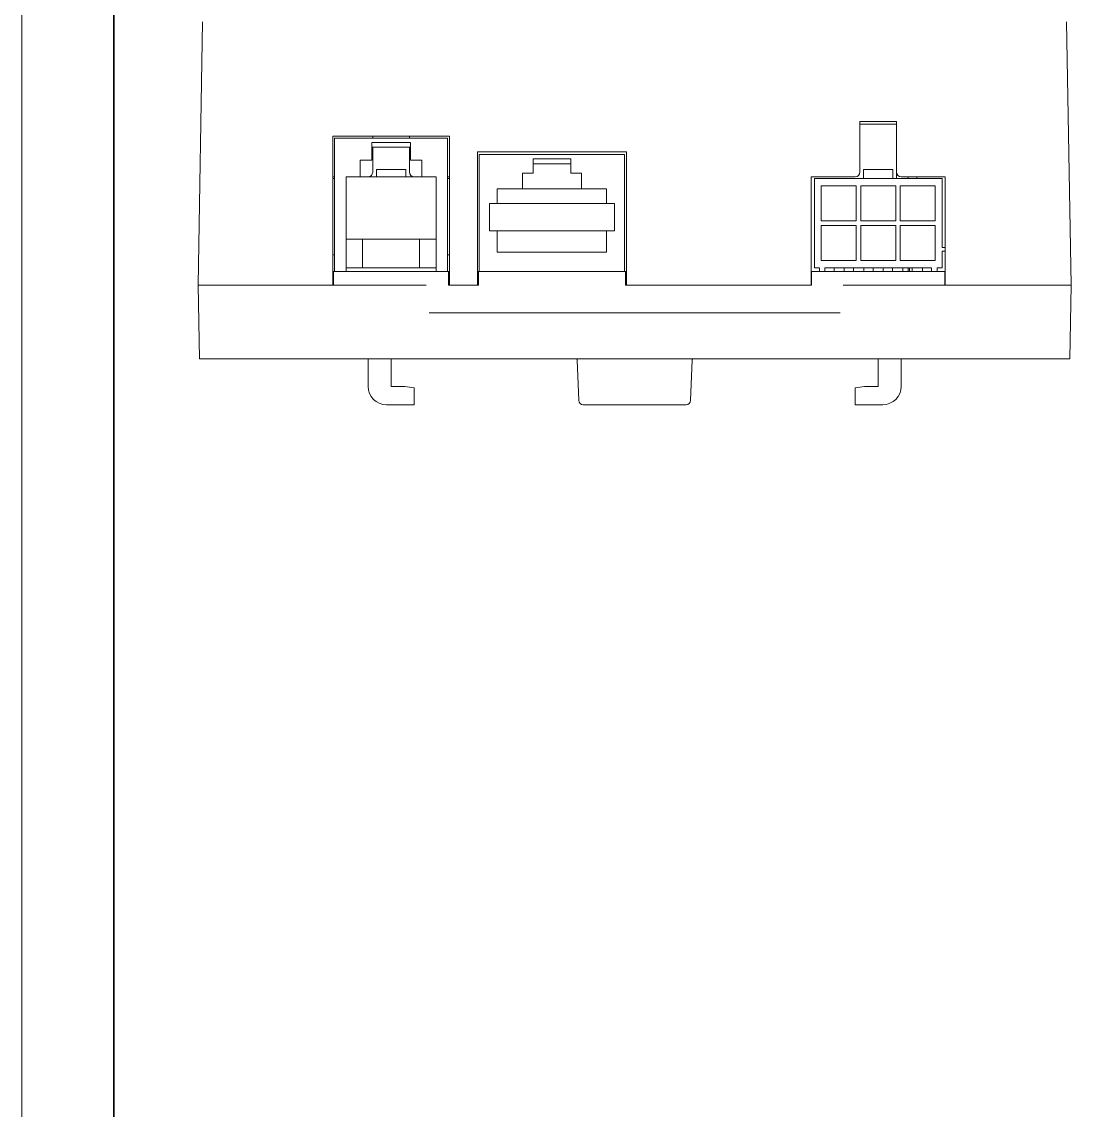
# Model space of a CAD drawing. Header units: millimetres. Extents: x -297 to 297, y -210 to 210.
# Drawn here: x -297 to -182.8, y 0 to 118.4 of the extents above; entities that cross this region are included whole.
import ezdxf

# ---------------------------------------------------------------- set-up
doc = ezdxf.new("R2010")
doc.units = ezdxf.units.MM
doc.layers.get('0').update_dxf_attribs({"lineweight": 20})
doc.layers.add('粗实线层', color=7, linetype='Continuous', lineweight=35)
doc.layers.add('细实线层', color=7, linetype='Continuous', lineweight=18)

# ---------------------------------------------------------------- blocks, each defined once
blk = doc.blocks.new('$CAXA_FRAME_13B17AC1$')
at = {"layer": '粗实线层'}
blk.add_line((-287, 200), (-287, -200), dxfattribs=at)
at = {"layer": '细实线层'}
blk.add_line((-297, 210), (-297, -210), dxfattribs=at)

msp = doc.modelspace()

# ---------------------------------------------------------------- linework, layer by layer
at = {"color": 7, "linetype": 'Continuous'}
for p, q in [((-277.32, 118.38), (-277.82, 89.73)), ((-183.32, 118.38), (-182.82, 89.73)), ((-201.82, 107.53), (-205.82, 107.53)), ((-205.82, 107.53), (-205.82, 102.03)), ((-201.82, 107.23), (-205.82, 107.23)), ((-201.82, 101.33), (-201.82, 107.53)), ((-263.17, 105.93), (-263.17, 89.73)), ((-250.47, 105.93), (-263.17, 105.93)), ((-262.97, 105.73), (-262.97, 91.23)), ((-250.67, 105.73), (-262.97, 105.73)), ((-258.82, 105.93), (-258.82, 105.73)), ((-254.82, 105.93), (-254.82, 105.73)), ((-250.67, 105.73), (-250.67, 91.23)), ((-250.47, 105.93), (-250.47, 89.73)), ((-258.92, 103.33), (-258.92, 105.26)), ((-258.92, 105.26), (-254.72, 105.26)), ((-258.92, 104.73), (-254.72, 104.73)), ((-258.82, 104.73), (-258.82, 102.03)), ((-254.82, 104.73), (-254.82, 102.03)), ((-254.72, 105.26), (-254.72, 103.33)), ((-247.42, 104.23), (-247.42, 89.73)), ((-231.22, 104.23), (-247.42, 104.23)), ((-231.22, 104.23), (-231.22, 89.73)), ((-260.17, 103.33), (-260.17, 101.53)), ((-258.92, 103.33), (-260.17, 103.33)), ((-253.47, 103.33), (-254.72, 103.33)), ((-253.47, 101.53), (-253.47, 103.33)), ((-247.22, 103.93), (-247.22, 91.23)), ((-231.42, 103.93), (-247.22, 103.93)), ((-241.37, 101.93), (-241.37, 103.46)), ((-241.37, 103.46), (-237.27, 103.46)), ((-237.27, 103.46), (-237.27, 101.93)), ((-231.42, 103.93), (-231.42, 91.23)), ((-258.42, 102.33), (-258.42, 101.53)), ((-255.22, 102.33), (-258.42, 102.33)), ((-255.22, 101.53), (-255.22, 102.33)), ((-242.52, 101.93), (-242.52, 100.23)), ((-241.37, 101.93), (-242.52, 101.93)), ((-241.37, 102.93), (-237.27, 102.93)), ((-236.12, 101.93), (-237.27, 101.93)), ((-236.12, 100.23), (-236.12, 101.93)), ((-205.42, 102.33), (-202.22, 102.33)), ((-205.42, 101.33), (-205.42, 102.33)), ((-202.22, 102.33), (-202.22, 101.33)), ((-262.97, 101.53), (-263.17, 101.53)), ((-262.97, 101.33), (-263.17, 101.33)), ((-261.72, 91.23), (-261.72, 101.53)), ((-251.92, 101.53), (-261.72, 101.53)), ((-251.92, 101.53), (-251.92, 91.23)), ((-250.47, 101.53), (-250.67, 101.53)), ((-250.47, 101.33), (-250.67, 101.33)), ((-206.32, 101.53), (-211.12, 101.53)), ((-211.12, 101.53), (-211.12, 89.73)), ((-210.77, 101.33), (-196.87, 101.33)), ((-210.77, 91.63), (-210.77, 101.33)), ((-196.52, 101.53), (-201.32, 101.53)), ((-200.57, 101.33), (-200.57, 101.53)), ((-199.62, 101.33), (-199.62, 101.53)), ((-196.87, 101.33), (-196.87, 93.83)), ((-196.52, 101.53), (-196.52, 89.73)), ((-245.27, 100.23), (-245.27, 98.63)), ((-233.37, 100.23), (-245.27, 100.23)), ((-233.37, 98.63), (-233.37, 100.23)), ((-210.02, 100.53), (-206.22, 100.53)), ((-210.02, 96.73), (-210.02, 100.53)), ((-206.22, 100.53), (-206.22, 96.73)), ((-205.72, 100.53), (-201.92, 100.53)), ((-205.72, 96.73), (-205.72, 100.53)), ((-201.92, 100.53), (-201.92, 96.73)), ((-201.42, 100.53), (-197.62, 100.53)), ((-201.42, 96.73), (-201.42, 100.53)), ((-197.62, 100.53), (-197.62, 96.73)), ((-246.12, 98.63), (-246.12, 95.63)), ((-232.52, 98.63), (-246.12, 98.63)), ((-232.52, 95.63), (-232.52, 98.63)), ((-206.22, 96.73), (-210.02, 96.73)), ((-210.02, 96.23), (-206.22, 96.23)), ((-210.02, 92.43), (-210.02, 96.23)), ((-206.22, 96.23), (-206.22, 92.43)), ((-201.92, 96.73), (-205.72, 96.73)), ((-205.72, 96.23), (-201.92, 96.23)), ((-205.72, 92.43), (-205.72, 96.23)), ((-201.92, 96.23), (-201.92, 92.43)), ((-197.62, 96.73), (-201.42, 96.73)), ((-201.42, 96.23), (-197.62, 96.23)), ((-201.42, 92.43), (-201.42, 96.23)), ((-197.62, 96.23), (-197.62, 92.43)), ((-251.92, 94.73), (-261.72, 94.73)), ((-259.92, 91.63), (-259.92, 94.73)), ((-253.72, 91.63), (-253.72, 94.73)), ((-232.52, 95.63), (-246.12, 95.63)), ((-245.27, 95.63), (-245.27, 93.33)), ((-233.37, 93.33), (-233.37, 95.63)), ((-196.87, 93.83), (-196.52, 93.83)), ((-262.97, 93.03), (-263.17, 93.03)), ((-250.67, 93.03), (-250.47, 93.03)), ((-245.27, 93.33), (-233.37, 93.33)), ((-206.22, 92.43), (-210.02, 92.43)), ((-201.92, 92.43), (-205.72, 92.43)), ((-197.62, 92.43), (-201.42, 92.43)), ((-196.52, 93.43), (-196.87, 93.43)), ((-196.87, 93.43), (-196.87, 91.63)), ((-250.47, 91.23), (-263.17, 91.23)), ((-263.07, 91.23), (-263.07, 89.73)), ((-261.72, 91.63), (-251.92, 91.63)), ((-250.57, 89.73), (-250.57, 91.23)), ((-231.22, 91.23), (-247.42, 91.23)), ((-247.32, 89.73), (-247.32, 91.23)), ((-231.32, 89.73), (-231.32, 91.23)), ((-196.57, 91.23), (-211.07, 91.23)), ((-211.07, 89.73), (-211.07, 91.23)), ((-210.22, 91.63), (-210.77, 91.63)), ((-210.22, 91.23), (-210.22, 91.63)), ((-198.02, 91.63), (-209.62, 91.63)), ((-209.62, 91.63), (-209.62, 91.23)), ((-208.62, 91.63), (-208.62, 91.23)), ((-207.52, 91.63), (-207.52, 91.23)), ((-206.5, 91.23), (-206.5, 91.63)), ((-205.4, 91.23), (-205.4, 91.63)), ((-204.37, 91.63), (-204.37, 91.23)), ((-203.27, 91.63), (-203.27, 91.23)), ((-202.25, 91.23), (-202.25, 91.63)), ((-201.15, 91.23), (-201.15, 91.63)), ((-200.57, 91.23), (-200.57, 91.63)), ((-200.42, 91.23), (-200.42, 91.63)), ((-200.12, 91.63), (-200.12, 91.23)), ((-199.02, 91.63), (-199.02, 91.23)), ((-198.02, 91.23), (-198.02, 91.63)), ((-196.87, 91.63), (-197.42, 91.63)), ((-197.42, 91.63), (-197.42, 91.23)), ((-196.57, 91.23), (-196.57, 89.73)), ((-277.82, 89.73), (-277.68, 81.73)), ((-253, 89.73), (-277.82, 89.73)), ((-247.32, 89.73), (-250.57, 89.73)), ((-211.07, 89.73), (-231.32, 89.73)), ((-182.82, 89.73), (-207.64, 89.73)), ((-182.82, 89.73), (-182.96, 81.73)), ((-207.96, 86.73), (-252.68, 86.73)), ((-182.96, 81.73), (-277.68, 81.73)), ((-259.32, 81.73), (-259.32, 78.73)), ((-256.82, 78.73), (-256.82, 81.73)), ((-203.82, 81.73), (-203.82, 78.73)), ((-201.32, 78.73), (-201.32, 81.73)), ((-236.56, 81.54), (-236.41, 77.22)), ((-224.08, 81.54), (-224.23, 77.22)), ((-255.32, 78.73), (-256.82, 78.73)), ((-254.32, 78.56), (-255.32, 78.73)), ((-254.32, 76.73), (-254.32, 78.56)), ((-205.32, 78.73), (-206.32, 78.56)), ((-206.32, 78.56), (-206.32, 76.73)), ((-203.82, 78.73), (-205.32, 78.73)), ((-257.32, 76.73), (-254.32, 76.73)), ((-224.73, 76.73), (-235.91, 76.73)), ((-206.32, 76.73), (-203.32, 76.73))]:
    msp.add_line(p, q, dxfattribs=at)
for centre, radius, start, end in [((-259.32, 102.03), 0.5, 270, 0), ((-254.32, 102.03), 0.5, 180, 270), ((-206.32, 102.03), 0.5, 270, 0), ((-201.32, 102.03), 0.5, 180, 270), ((-236.76, 81.53), 0.2, 2, 60.6667), ((-223.88, 81.53), 0.2, 119.3333, 178), ((-257.32, 78.73), 2, 180, 270), ((-203.32, 78.73), 2, 270, 0), ((-235.91, 77.23), 0.5, 182, 270), ((-224.73, 77.23), 0.5, 270, 358)]:
    msp.add_arc(centre, radius, start, end, dxfattribs=at)

# ---------------------------------------------------------------- block references
at = {"layer": '粗实线层'}
msp.add_blockref('$CAXA_FRAME_13B17AC1$', (0, 0), dxfattribs=at)

doc.saveas('drawing.dxf')
